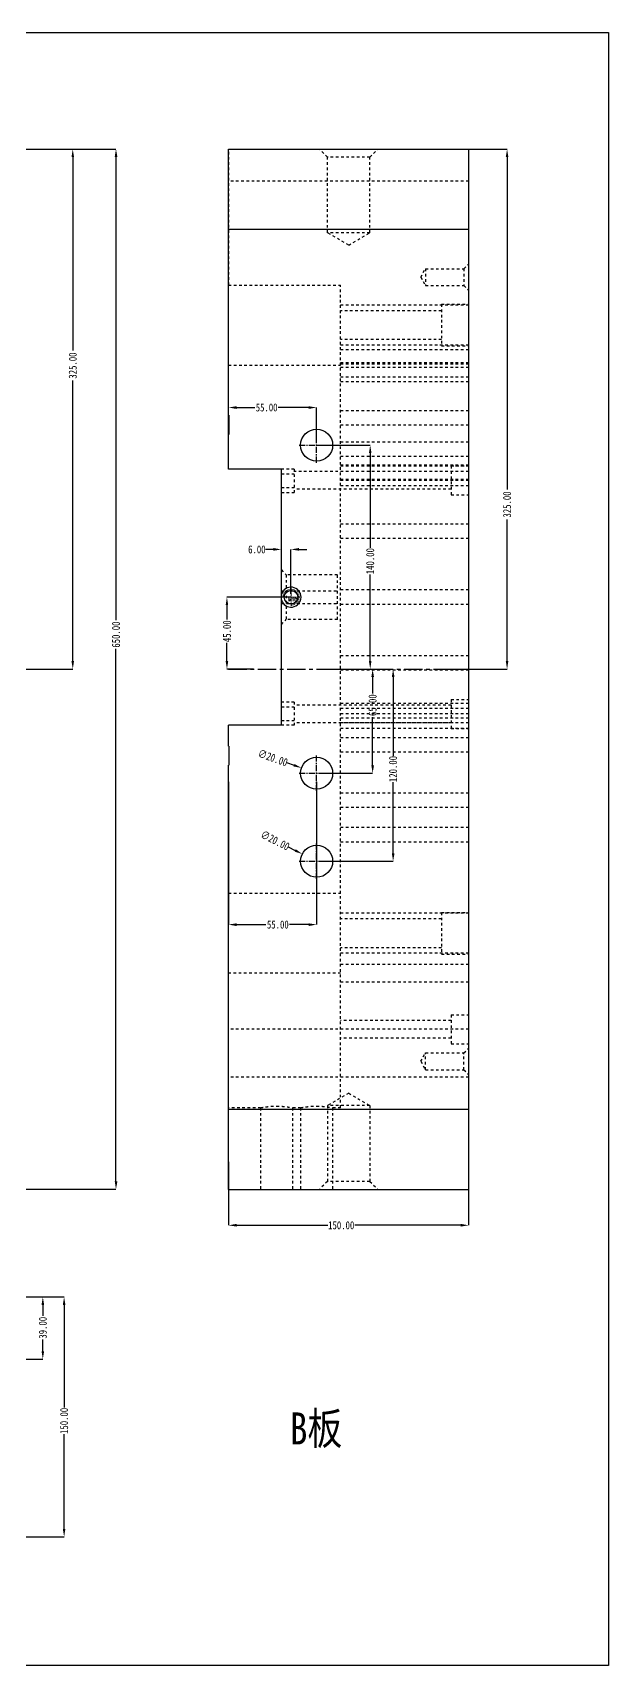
# Model space of a CAD drawing. Header units: millimetres. Extents: x -2414 to 10498, y -2238 to 649.
# Drawn here: x 6855 to 7215, y -1619 to -599 of the extents above; entities that cross this region are included whole.
import ezdxf

# ---------------------------------------------------------------- set-up
doc = ezdxf.new("R2010")
doc.units = ezdxf.units.MM
doc.header["$LTSCALE"] = 16.335
doc.header["$PDMODE"] = 3
doc.header["$PDSIZE"] = 0.3125
doc.linetypes.add('CENTER', pattern=[0.6, 0.375, -0.075, 0.075, -0.075])
doc.linetypes.add('HIDDEN', pattern=[0.2, 0.1, -0.1])
doc.layers.get('0').update_dxf_attribs({"linetype": 'CONTINUOUS'})
doc.layers.get('Defpoints').update_dxf_attribs({"linetype": 'CONTINUOUS'})
doc.layers.add('DEFAULT_2', color=8, linetype='HIDDEN')
doc.layers.add('screw', color=33, linetype='CONTINUOUS', lineweight=13)
doc.styles.get("Standard").update_dxf_attribs({"font": 'txt', "width": 0.8})
doc.styles.add('TXT', font='txt.shx', dxfattribs={"bigfont": 'gbcbig.shx'})
doc.dimstyles.new('01', dxfattribs={"dimtxt": 5, "dimasz": 5, "dimexe": 0, "dimexo": 0, "dimgap": 0, "dimtad": 0, "dimzin": 0, "dimdsep": 46, "dimtxsty": 'Standard', "dimcen": 0, "dimclrd": 4, "dimclre": 4, "dimclrt": 6, "dimazin": 0, "dimtfac": 1, "dimtofl": 0, "dimtmove": 0, "dimatfit": 3, "dimfxl": 0, "dimtolj": 1, "dimtzin": 0, "dimarcsym": 0})

# ---------------------------------------------------------------- blocks, each defined once
blk = doc.blocks.new('screw_m10_g')
at = {"layer": 'screw', "color": 1, "linetype": 'CENTER', "ltscale": 0.310989}
for p, q in [((-5.5, 0), (5.5, 0)), ((0, -5.5), (0, 5.5))]:
    blk.add_line(p, q, dxfattribs=at)
at = {"layer": 'screw', "color": 33, "linetype": 'HIDDEN', "ltscale": 0.310989}
blk.add_circle((0, 0), 4.25, dxfattribs=at)
at = {"layer": 'screw', "color": 92, "linetype": 'HIDDEN', "ltscale": 0.310989}
blk.add_arc((0, 0), 5, 270, 180, dxfattribs=at)
at = {"layer": 'screw', "color": 6, "style": 'TXT'}
blk.add_text('M10', height=2, dxfattribs=at).set_placement((-1.7, -2.5))
blk = doc.blocks.new('*D540')
at = {"color": 4, "linetype": 'ByBlock', "lineweight": -2, "transparency": 16777216}
for p, q in [((7016.3, -951.6), (6976.3, -951.6)), ((6976.3, -956.6), (6976.3, -965.6)), ((6976.3, -991.6), (6976.3, -980.2)), ((6992.8, -996.6), (6976.3, -996.6))]:
    blk.add_line(p, q, dxfattribs=at)
at = {"color": 4, "linetype": 'ByBlock', "transparency": 16777216}
for points in [[(6975.5, -956.6), (6977.1, -956.6), (6976.3, -951.6)], [(6975.5, -991.6), (6977.1, -991.6), (6976.3, -996.6)]]:
    blk.add_solid(points, dxfattribs=at)
at = {"layer": 'Defpoints', "color": 0, "linetype": 'ByBlock', "transparency": 16777216}
for p in [(7016.3, -951.6), (6976.3, -996.6), (6992.8, -996.6)]:
    blk.add_point(p, dxfattribs=at)
at = {"color": 6, "linetype": 'ByBlock', "transparency": 16777216, "insert": (6976.3, -972.9), "char_height": 5, "attachment_point": 5, "rotation": 90}
blk.add_mtext('\\A1;45.00', dxfattribs=at)
blk = doc.blocks.new('*D541')
at = {"color": 4, "linetype": 'ByBlock', "lineweight": -2, "transparency": 16777216}
for p, q in [((7005.3, -921.8), (7000.3, -921.8)), ((7010.3, -924.6), (7010.3, -921.8)), ((7016.3, -949.5), (7016.3, -921.8)), ((7021.3, -921.8), (7026.3, -921.8))]:
    blk.add_line(p, q, dxfattribs=at)
at = {"color": 4, "linetype": 'ByBlock', "transparency": 16777216}
for points in [[(7005.3, -920.9), (7005.3, -922.6), (7010.3, -921.8)], [(7021.3, -920.9), (7021.3, -922.6), (7016.3, -921.8)]]:
    blk.add_solid(points, dxfattribs=at)
at = {"layer": 'Defpoints', "color": 0, "linetype": 'ByBlock', "transparency": 16777216}
for p in [(7010.3, -921.8), (7010.3, -924.6), (7016.3, -949.5)]:
    blk.add_point(p, dxfattribs=at)
at = {"color": 6, "linetype": 'ByBlock', "transparency": 16777216, "insert": (6995, -921.8), "char_height": 5, "attachment_point": 5}
blk.add_mtext('\\A1;6.00', dxfattribs=at)
blk = doc.blocks.new('*D542')
at = {"color": 4, "linetype": 'ByBlock', "lineweight": -2, "transparency": 16777216}
for p, q in [((7103.6, -671.6), (7151.3, -671.6)), ((7151.3, -676.6), (7151.3, -884.3)), ((7151.3, -991.6), (7151.3, -903)), ((7114.6, -996.6), (7151.3, -996.6))]:
    blk.add_line(p, q, dxfattribs=at)
at = {"color": 4, "linetype": 'ByBlock', "transparency": 16777216}
for points in [[(7150.5, -676.6), (7152.1, -676.6), (7151.3, -671.6)], [(7150.5, -991.6), (7152.1, -991.6), (7151.3, -996.6)]]:
    blk.add_solid(points, dxfattribs=at)
at = {"layer": 'Defpoints', "color": 0, "linetype": 'ByBlock', "transparency": 16777216}
for p in [(7103.6, -671.6), (7114.6, -996.6), (7151.3, -996.6)]:
    blk.add_point(p, dxfattribs=at)
at = {"color": 6, "linetype": 'ByBlock', "transparency": 16777216, "insert": (7151.3, -893.7), "char_height": 5, "attachment_point": 5, "rotation": 90}
blk.add_mtext('\\A1;325.00', dxfattribs=at)
blk = doc.blocks.new('*D543')
at = {"color": 4, "linetype": 'ByBlock', "lineweight": -2, "transparency": 16777216}
for p, q in [((7032.3, -856.6), (7065.8, -856.6)), ((7065.8, -861.6), (7065.8, -920.7)), ((7065.8, -991.6), (7065.8, -937.4)), ((7035.7, -996.6), (7065.8, -996.6))]:
    blk.add_line(p, q, dxfattribs=at)
at = {"color": 4, "linetype": 'ByBlock', "transparency": 16777216}
for points in [[(7065, -861.6), (7066.6, -861.6), (7065.8, -856.6)], [(7065, -991.6), (7066.6, -991.6), (7065.8, -996.6)]]:
    blk.add_solid(points, dxfattribs=at)
at = {"layer": 'Defpoints', "color": 0, "linetype": 'ByBlock', "transparency": 16777216}
for p in [(7032.3, -856.6), (7035.7, -996.6), (7065.8, -996.6)]:
    blk.add_point(p, dxfattribs=at)
at = {"color": 6, "linetype": 'ByBlock', "transparency": 16777216, "insert": (7065.8, -929.1), "char_height": 5, "attachment_point": 5, "rotation": 90}
blk.add_mtext('\\A1;140.00', dxfattribs=at)
blk = doc.blocks.new('*D544')
at = {"color": 4, "linetype": 'ByBlock', "lineweight": -2, "transparency": 16777216}
for p, q in [((6977.3, -852.4), (6977.3, -833.1)), ((6982.3, -833.1), (6993.7, -833.1)), ((7027.3, -833.1), (7008.4, -833.1)), ((7032.3, -852.4), (7032.3, -833.1))]:
    blk.add_line(p, q, dxfattribs=at)
at = {"color": 4, "linetype": 'ByBlock', "transparency": 16777216}
for points in [[(6982.3, -832.3), (6982.3, -834), (6977.3, -833.1)], [(7027.3, -832.3), (7027.3, -834), (7032.3, -833.1)]]:
    blk.add_solid(points, dxfattribs=at)
at = {"layer": 'Defpoints', "color": 0, "linetype": 'ByBlock', "transparency": 16777216}
for p in [(6977.3, -833.1), (6977.3, -852.4), (7032.3, -852.4)]:
    blk.add_point(p, dxfattribs=at)
at = {"color": 6, "linetype": 'ByBlock', "transparency": 16777216, "insert": (7001.1, -833.1), "char_height": 5, "attachment_point": 5}
blk.add_mtext('\\A1;55.00', dxfattribs=at)
blk = doc.blocks.new('*D545')
at = {"color": 4, "linetype": 'ByBlock', "lineweight": -2, "transparency": 16777216}
for p, q in [((6977.3, -1066.9), (6977.3, -1156.2)), ((7032.3, -1066.9), (7032.3, -1156.2)), ((6982.3, -1156.2), (7000.7, -1156.2)), ((7027.3, -1156.2), (7015.4, -1156.2))]:
    blk.add_line(p, q, dxfattribs=at)
at = {"color": 4, "linetype": 'ByBlock', "transparency": 16777216}
for points in [[(6982.3, -1155.4), (6982.3, -1157.1), (6977.3, -1156.2)], [(7027.3, -1155.4), (7027.3, -1157.1), (7032.3, -1156.2)]]:
    blk.add_solid(points, dxfattribs=at)
at = {"layer": 'Defpoints', "color": 0, "linetype": 'ByBlock', "transparency": 16777216}
for p in [(6977.3, -1066.9), (7032.3, -1066.9), (6977.3, -1156.2)]:
    blk.add_point(p, dxfattribs=at)
at = {"color": 6, "linetype": 'ByBlock', "transparency": 16777216, "insert": (7008.1, -1156.2), "char_height": 5, "attachment_point": 5}
blk.add_mtext('\\A1;55.00', dxfattribs=at)
blk = doc.blocks.new('*D546')
at = {"color": 4, "linetype": 'ByBlock', "lineweight": -2, "transparency": 16777216}
for p, q in [((7036.8, -996.6), (7067.3, -996.6)), ((7067.3, -1001.6), (7067.3, -1011.8)), ((7067.3, -1056.6), (7067.3, -1026.5)), ((7036.8, -1061.6), (7067.3, -1061.6))]:
    blk.add_line(p, q, dxfattribs=at)
at = {"color": 4, "linetype": 'ByBlock', "transparency": 16777216}
for points in [[(7066.5, -1001.6), (7068.2, -1001.6), (7067.3, -996.6)], [(7066.5, -1056.6), (7068.2, -1056.6), (7067.3, -1061.6)]]:
    blk.add_solid(points, dxfattribs=at)
at = {"layer": 'Defpoints', "color": 0, "linetype": 'ByBlock', "transparency": 16777216}
for p in [(7036.8, -996.6), (7067.3, -996.6), (7036.8, -1061.6)]:
    blk.add_point(p, dxfattribs=at)
at = {"color": 6, "linetype": 'ByBlock', "transparency": 16777216, "insert": (7067.3, -1019.1), "char_height": 5, "attachment_point": 5, "rotation": 90}
blk.add_mtext('\\A1;65.00', dxfattribs=at)
blk = doc.blocks.new('*D547')
at = {"color": 4, "linetype": 'ByBlock', "lineweight": -2, "transparency": 16777216}
for p, q in [((7036.8, -996.6), (7080.1, -996.6)), ((7080.1, -1001.6), (7080.1, -1050.7)), ((7080.1, -1111.6), (7080.1, -1067.3)), ((7036.8, -1116.6), (7080.1, -1116.6))]:
    blk.add_line(p, q, dxfattribs=at)
at = {"color": 4, "linetype": 'ByBlock', "transparency": 16777216}
for points in [[(7079.3, -1001.6), (7081, -1001.6), (7080.1, -996.6)], [(7079.3, -1111.6), (7081, -1111.6), (7080.1, -1116.6)]]:
    blk.add_solid(points, dxfattribs=at)
at = {"layer": 'Defpoints', "color": 0, "linetype": 'ByBlock', "transparency": 16777216}
for p in [(7036.8, -996.6), (7036.8, -1116.6), (7080.1, -1116.6)]:
    blk.add_point(p, dxfattribs=at)
at = {"color": 6, "linetype": 'ByBlock', "transparency": 16777216, "insert": (7080.1, -1059), "char_height": 5, "attachment_point": 5, "rotation": 90}
blk.add_mtext('\\A1;120.00', dxfattribs=at)
blk = doc.blocks.new('*D548')
at = {"color": 4, "linetype": 'ByBlock', "lineweight": -2, "transparency": 16777216}
blk.add_line((7013.5, -1055), (7018.2, -1056.6), dxfattribs=at)
at = {"color": 4, "linetype": 'ByBlock', "transparency": 16777216}
blk.add_solid([(7018.5, -1055.9), (7017.9, -1057.4), (7022.9, -1058.3)], dxfattribs=at)
at = {"layer": 'Defpoints', "color": 0, "linetype": 'ByBlock', "transparency": 16777216}
for p in [(7022.9, -1058.3), (7041.8, -1065)]:
    blk.add_point(p, dxfattribs=at)
at = {"color": 6, "linetype": 'ByBlock', "transparency": 16777216, "insert": (7005, -1052), "char_height": 5, "attachment_point": 5, "rotation": 340.6007}
blk.add_mtext('\\A1;∅20.00', dxfattribs=at)
blk = doc.blocks.new('*D549')
at = {"color": 4, "linetype": 'ByBlock', "lineweight": -2, "transparency": 16777216}
blk.add_line((7014.5, -1107.6), (7018.9, -1109.9), dxfattribs=at)
at = {"color": 4, "linetype": 'ByBlock', "transparency": 16777216}
blk.add_solid([(7019.3, -1109.1), (7018.6, -1110.6), (7023.4, -1112.1)], dxfattribs=at)
at = {"layer": 'Defpoints', "color": 0, "linetype": 'ByBlock', "transparency": 16777216}
for p in [(7023.4, -1112.1), (7041.3, -1121.1)]:
    blk.add_point(p, dxfattribs=at)
at = {"color": 6, "linetype": 'ByBlock', "transparency": 16777216, "insert": (7006.4, -1103.6), "char_height": 5, "attachment_point": 5, "rotation": 333.2994}
blk.add_mtext('\\A1;∅20.00', dxfattribs=at)
blk = doc.blocks.new('*D550')
at = {"color": 4, "linetype": 'ByBlock', "lineweight": -2, "transparency": 16777216}
for p, q in [((6977.3, -1304.4), (6977.3, -1344.1)), ((7127.3, -1304.4), (7127.3, -1344.1)), ((6982.3, -1344.1), (7039.4, -1344.1)), ((7122.3, -1344.1), (7056.1, -1344.1))]:
    blk.add_line(p, q, dxfattribs=at)
at = {"color": 4, "linetype": 'ByBlock', "transparency": 16777216}
for points in [[(6982.3, -1343.2), (6982.3, -1344.9), (6977.3, -1344.1)], [(7122.3, -1343.2), (7122.3, -1344.9), (7127.3, -1344.1)]]:
    blk.add_solid(points, dxfattribs=at)
at = {"layer": 'Defpoints', "color": 0, "linetype": 'ByBlock', "transparency": 16777216}
for p in [(6977.3, -1304.4), (7127.3, -1304.4), (6977.3, -1344.1)]:
    blk.add_point(p, dxfattribs=at)
at = {"color": 6, "linetype": 'ByBlock', "transparency": 16777216, "insert": (7047.7, -1344.1), "char_height": 5, "attachment_point": 5}
blk.add_mtext('\\A1;150.00', dxfattribs=at)
blk = doc.blocks.new('*D553')
at = {"color": 4, "linetype": 'ByBlock', "lineweight": -2, "transparency": 16777216}
for p, q in [((6799.6, -671.6), (6907, -671.6)), ((6907, -676.6), (6907, -966)), ((6907, -1316.6), (6907, -984)), ((6799.6, -1321.6), (6907, -1321.6))]:
    blk.add_line(p, q, dxfattribs=at)
at = {"color": 4, "linetype": 'ByBlock', "transparency": 16777216}
for points in [[(6906.2, -676.6), (6907.9, -676.6), (6907, -671.6)], [(6906.2, -1316.6), (6907.9, -1316.6), (6907, -1321.6)]]:
    blk.add_solid(points, dxfattribs=at)
at = {"layer": 'Defpoints', "color": 0, "linetype": 'ByBlock', "transparency": 16777216}
for p in [(6799.6, -671.6), (6799.6, -1321.6), (6907, -1321.6)]:
    blk.add_point(p, dxfattribs=at)
at = {"color": 6, "linetype": 'ByBlock', "transparency": 16777216, "insert": (6907, -975), "char_height": 5, "attachment_point": 5, "rotation": 90}
blk.add_mtext('\\A1;650.00', dxfattribs=at)
blk = doc.blocks.new('*D554')
at = {"color": 4, "linetype": 'ByBlock', "lineweight": -2, "transparency": 16777216}
for p, q in [((6799.6, -671.6), (6880, -671.6)), ((6880, -676.6), (6880, -797.5)), ((6880, -991.6), (6880, -816.2)), ((6827.4, -996.6), (6880, -996.6))]:
    blk.add_line(p, q, dxfattribs=at)
at = {"color": 4, "linetype": 'ByBlock', "transparency": 16777216}
for points in [[(6879.2, -676.6), (6880.8, -676.6), (6880, -671.6)], [(6879.2, -991.6), (6880.8, -991.6), (6880, -996.6)]]:
    blk.add_solid(points, dxfattribs=at)
at = {"layer": 'Defpoints', "color": 0, "linetype": 'ByBlock', "transparency": 16777216}
for p in [(6799.6, -671.6), (6880, -671.6), (6827.4, -996.6)]:
    blk.add_point(p, dxfattribs=at)
at = {"color": 6, "linetype": 'ByBlock', "transparency": 16777216, "insert": (6880, -806.9), "char_height": 5, "attachment_point": 5, "rotation": 90}
blk.add_mtext('\\A1;325.00', dxfattribs=at)
blk = doc.blocks.new('*D559')
at = {"color": 4, "linetype": 'ByBlock', "lineweight": -2, "transparency": 16777216}
for p, q in [((6843.9, -1388.8), (6874.6, -1388.8)), ((6874.6, -1393.8), (6874.6, -1458)), ((6874.6, -1533.8), (6874.6, -1474.6)), ((6849.6, -1538.8), (6874.6, -1538.8))]:
    blk.add_line(p, q, dxfattribs=at)
at = {"color": 4, "linetype": 'ByBlock', "transparency": 16777216}
for points in [[(6873.8, -1393.8), (6875.4, -1393.8), (6874.6, -1388.8)], [(6873.8, -1533.8), (6875.4, -1533.8), (6874.6, -1538.8)]]:
    blk.add_solid(points, dxfattribs=at)
at = {"layer": 'Defpoints', "color": 0, "linetype": 'ByBlock', "transparency": 16777216}
for p in [(6843.9, -1388.8), (6849.6, -1538.8), (6874.6, -1538.8)]:
    blk.add_point(p, dxfattribs=at)
at = {"color": 6, "linetype": 'ByBlock', "transparency": 16777216, "insert": (6874.6, -1466.3), "char_height": 5, "attachment_point": 5, "rotation": 90}
blk.add_mtext('\\A1;150.00', dxfattribs=at)
blk = doc.blocks.new('*D560')
at = {"color": 4, "linetype": 'ByBlock', "lineweight": -2, "transparency": 16777216}
for p, q in [((6855.5, -1388.8), (6861.3, -1388.8)), ((6861.3, -1393.8), (6861.3, -1400.7)), ((6861.3, -1422.8), (6861.3, -1415.4)), ((6845.3, -1427.8), (6861.3, -1427.8))]:
    blk.add_line(p, q, dxfattribs=at)
at = {"color": 4, "linetype": 'ByBlock', "transparency": 16777216}
for points in [[(6860.5, -1393.8), (6862.1, -1393.8), (6861.3, -1388.8)], [(6860.5, -1422.8), (6862.1, -1422.8), (6861.3, -1427.8)]]:
    blk.add_solid(points, dxfattribs=at)
at = {"layer": 'Defpoints', "color": 0, "linetype": 'ByBlock', "transparency": 16777216}
for p in [(6855.5, -1388.8), (6861.3, -1388.8), (6845.3, -1427.8)]:
    blk.add_point(p, dxfattribs=at)
at = {"color": 6, "linetype": 'ByBlock', "transparency": 16777216, "insert": (6861.3, -1408.1), "char_height": 5, "attachment_point": 5, "rotation": 90}
blk.add_mtext('\\A1;39.00', dxfattribs=at)

msp = doc.modelspace()

# ---------------------------------------------------------------- linework, layer by layer
at = {"color": 7, "linetype": 'Continuous'}
for p, q in [((6977.346, -837.942), (6977.346, -671.63)), ((6977.346, -671.63), (7127.346, -671.63)), ((7127.346, -1321.63), (7127.346, -671.63)), ((6977.346, -721.63), (7127.346, -721.63)), ((6977.346, -837.942), (6977.446, -837.942)), ((6977.446, -837.942), (6977.446, -849.942)), ((6977.346, -871.63), (6977.346, -849.942)), ((6977.346, -849.942), (6977.446, -849.942)), ((7010.346, -871.63), (6977.346, -871.63)), ((7010.346, -1031.63), (7010.346, -871.63)), ((6977.346, -1044.664), (6977.346, -1031.63)), ((7010.346, -1031.63), (6977.346, -1031.63)), ((6977.346, -1044.664), (6977.446, -1044.664)), ((6977.446, -1044.664), (6977.446, -1056.664)), ((6977.346, -1321.63), (6977.346, -1056.664)), ((6977.346, -1056.664), (6977.446, -1056.664)), ((6977.346, -1271.63), (7127.346, -1271.63)), ((6977.346, -1321.63), (7127.346, -1321.63))]:
    msp.add_line(p, q, dxfattribs=at)
at = {"color": 1, "linetype": 'CENTER', "ltscale": 0.621977}
for p, q in [((7032.346, -867.63), (7032.346, -845.63)), ((7021.346, -856.63), (7043.346, -856.63)), ((7032.346, -1072.63), (7032.346, -1050.63)), ((7021.346, -1061.63), (7043.346, -1061.63)), ((7032.346, -1127.63), (7032.346, -1105.63)), ((7021.346, -1116.63), (7043.346, -1116.63))]:
    msp.add_line(p, q, dxfattribs=at)
at = {"color": 1, "linetype": 'CENTER', "ltscale": 1.865932}
msp.add_line((6977.346, -996.63), (7127.346, -996.63), dxfattribs=at)
at = {"linetype": 'ByBlock'}
msp.add_lwpolyline([(6142.441, -598.891), (7214.553, -598.891), (7214.553, -1619.049), (6142.441, -1619.049)], close=True, dxfattribs=at)
at = {"color": 7, "linetype": 'Continuous'}
for centre, radius in [((7032.346, -856.63), 10), ((7016.346, -951.63), 4.25), ((7032.346, -1061.63), 10), ((7032.346, -1116.63), 10)]:
    msp.add_circle(centre, radius, dxfattribs=at)
msp.add_arc((7016.346, -951.63), 6.25, 196.27316, 163.732794, dxfattribs=at)
at = {"layer": 'DEFAULT_2', "color": 8, "linetype": 'HIDDEN'}
for p, q in [((6977.446, -756.63), (6977.446, -671.63)), ((7039.096, -676.63), (7034.096, -671.63)), ((7065.596, -676.63), (7070.596, -671.63)), ((7039.096, -723.98), (7039.096, -676.63)), ((7065.596, -676.63), (7039.096, -676.63)), ((7065.596, -723.98), (7065.596, -676.63)), ((7127.346, -691.63), (6977.346, -691.63)), ((7052.346, -731.63), (7039.096, -723.98)), ((7065.596, -723.98), (7039.096, -723.98)), ((7052.346, -731.63), (7065.596, -723.98)), ((7124.346, -746.38), (7127.346, -743.38)), ((7097.346, -751.63), (7100.377, -746.38)), ((7097.346, -751.63), (7100.377, -756.88)), ((7100.377, -746.38), (7100.377, -756.88)), ((7100.377, -746.38), (7124.346, -746.38)), ((7124.346, -746.38), (7124.346, -756.88)), ((6977.346, -756.63), (7047.346, -756.63)), ((7047.346, -1270.66), (7047.346, -756.63)), ((7100.377, -756.88), (7124.346, -756.88)), ((7124.346, -756.88), (7127.346, -759.88)), ((7127.346, -769.13), (7047.346, -769.13)), ((7110.346, -772.63), (7047.346, -772.63)), ((7110.346, -768.63), (7110.346, -794.63)), ((7110.346, -768.63), (7127.346, -768.63)), ((7110.346, -790.63), (7047.346, -790.63)), ((7127.346, -794.13), (7047.346, -794.13)), ((7110.346, -794.63), (7127.346, -794.63)), ((7127.346, -797.13), (7047.346, -797.13)), ((7127.346, -805.13), (7047.346, -805.13)), ((6977.346, -806.63), (7047.346, -806.63)), ((7127.346, -806.13), (7047.346, -806.13)), ((7127.346, -808.13), (7047.346, -808.13)), ((7127.346, -814.13), (7047.346, -814.13)), ((7127.346, -817.13), (7047.346, -817.13)), ((7127.346, -835.13), (7047.346, -835.13)), ((7127.346, -844.13), (7047.346, -844.13)), ((7127.346, -854.825), (7047.346, -854.825)), ((7127.346, -863.825), (7047.346, -863.825)), ((7018.346, -871.63), (7010.346, -871.63)), ((7010.346, -874.63), (7018.346, -874.63)), ((7018.346, -871.63), (7018.346, -886.13)), ((7127.346, -873.118), (7018.346, -873.13)), ((7127.346, -869.13), (7047.346, -869.13)), ((7127.346, -869.668), (7047.346, -869.668)), ((7116.346, -869.63), (7127.346, -869.63)), ((7116.346, -869.633), (7116.346, -887.626)), ((7010.346, -883.13), (7018.346, -883.13)), ((7010.346, -886.13), (7018.346, -886.13)), ((7116.346, -884.13), (7018.346, -884.13)), ((7127.346, -878.13), (7047.346, -878.13)), ((7127.346, -878.668), (7047.346, -878.668)), ((7127.346, -882.118), (7047.346, -882.118)), ((7116.346, -887.63), (7127.346, -887.63)), ((7127.346, -906.043), (7047.346, -906.043)), ((7127.346, -915.043), (7047.346, -915.043)), ((7010.346, -934.63), (7013.346, -937.63)), ((7013.346, -937.63), (7013.346, -965.63)), ((7045.346, -937.63), (7013.346, -937.63)), ((7045.346, -965.63), (7045.346, -937.63)), ((7010.346, -947.63), (7045.346, -947.63)), ((7127.346, -947.13), (7047.346, -947.13)), ((7010.346, -955.63), (7045.346, -955.63)), ((7127.346, -956.13), (7047.346, -956.13)), ((7010.346, -968.63), (7013.346, -965.63)), ((7045.346, -965.63), (7013.346, -965.63)), ((7127.346, -988.201), (7047.346, -988.201)), ((7127.346, -997.201), (7047.346, -997.201)), ((7018.346, -1017.13), (7010.346, -1017.13)), ((7010.346, -1020.13), (7018.346, -1020.13)), ((7018.346, -1017.13), (7018.346, -1031.63)), ((7116.346, -1019.13), (7018.346, -1019.13)), ((7127.346, -1018.13), (7047.346, -1018.13)), ((7116.346, -1015.63), (7127.346, -1015.63)), ((7116.346, -1015.633), (7116.346, -1033.626)), ((7010.346, -1028.63), (7018.346, -1028.63)), ((7116.346, -1030.13), (7018.346, -1030.13)), ((7127.346, -1021.095), (7047.346, -1021.095)), ((7127.346, -1024.591), (7047.346, -1024.591)), ((7127.346, -1027.13), (7047.346, -1027.13)), ((7127.346, -1030.095), (7047.346, -1030.095)), ((7018.346, -1031.63), (7010.346, -1031.63)), ((7127.346, -1033.591), (7047.346, -1033.591)), ((7127.346, -1039.43), (7047.346, -1039.43)), ((7116.346, -1033.63), (7127.346, -1033.63)), ((7127.346, -1048.43), (7047.346, -1048.43)), ((7127.346, -1074.13), (7047.346, -1074.13)), ((7127.346, -1083.13), (7047.346, -1083.13)), ((7127.346, -1095.63), (7047.346, -1095.63)), ((7127.346, -1104.63), (7047.346, -1104.63)), ((6977.346, -1136.63), (7047.346, -1136.63)), ((7127.346, -1149.13), (7047.346, -1149.13)), ((7110.346, -1152.63), (7047.346, -1152.63)), ((7110.346, -1148.63), (7127.346, -1148.63)), ((7110.346, -1148.63), (7110.346, -1174.63)), ((7110.346, -1170.63), (7047.346, -1170.63)), ((7127.346, -1174.13), (7047.346, -1174.13)), ((7127.346, -1181.13), (7047.346, -1181.13)), ((7110.346, -1174.63), (7127.346, -1174.63)), ((7047.346, -1186.63), (6977.346, -1186.63)), ((7127.346, -1192.13), (7047.346, -1192.13)), ((7116.346, -1212.63), (7127.346, -1212.63)), ((7116.346, -1212.633), (7116.346, -1230.626)), ((7127.346, -1221.63), (6977.346, -1221.63)), ((7116.346, -1216.13), (7047.346, -1216.13)), ((7116.346, -1227.13), (7047.346, -1227.13)), ((7116.346, -1230.63), (7127.346, -1230.63)), ((7124.346, -1236.38), (7127.346, -1233.38)), ((7097.346, -1241.63), (7100.377, -1236.38)), ((7097.346, -1241.63), (7100.377, -1246.88)), ((7100.377, -1236.38), (7124.346, -1236.38)), ((7100.377, -1246.88), (7100.377, -1236.38)), ((7124.346, -1246.88), (7124.346, -1236.38)), ((7127.346, -1251.63), (6977.346, -1251.63)), ((7100.377, -1246.88), (7124.346, -1246.88)), ((7124.346, -1246.88), (7127.346, -1249.88)), ((7052.346, -1261.63), (7039.096, -1269.279)), ((7052.346, -1261.63), (7065.596, -1269.279)), ((6997.346, -1270.66), (6977.346, -1270.66)), ((6997.346, -1270.66), (6997.346, -1321.63)), ((7022.346, -1270.66), (7017.346, -1270.66)), ((7017.346, -1270.66), (7017.346, -1321.63)), ((7022.346, -1270.66), (7022.346, -1321.63)), ((7065.596, -1269.279), (7039.096, -1269.279)), ((7039.096, -1269.279), (7039.096, -1316.63)), ((7047.346, -1270.66), (7042.346, -1270.66)), ((7042.346, -1270.66), (7042.346, -1321.63)), ((7065.596, -1269.279), (7065.596, -1316.63)), ((7039.096, -1316.63), (7034.096, -1321.63)), ((7065.596, -1316.63), (7039.096, -1316.63)), ((7065.596, -1316.63), (7070.596, -1321.63))]:
    msp.add_line(p, q, dxfattribs=at)
for points, knots in [([(6997.346, -1270.66), (6997.091, -1270.708), (6998.446, -1270.441), (6999.025, -1270.344), (7000.404, -1270.12), (7001.841, -1269.936), (7003.565, -1269.766), (7005.414, -1269.656), (7006.694, -1269.629), (7007.346, -1269.629)], [0, 0, 0, 0, 0.07731671, 0.17057199, 0.29537163, 0.44669873, 0.61893865, 0.80592467, 1, 1, 1, 1]), ([(7007.346, -1269.629), (7007.997, -1269.629), (7009.276, -1269.656), (7011.131, -1269.767), (7012.594, -1269.909), (7013.672, -1270.042), (7014.394, -1270.142), (7015.05, -1270.242), (7015.632, -1270.338), (7016.134, -1270.426), (7016.552, -1270.503), (7016.847, -1270.56), (7017.036, -1270.597), (7017.145, -1270.62), (7017.227, -1270.634), (7017.293, -1270.652), (7017.318, -1270.648), (7017.346, -1270.664), (7017.346, -1270.66)], [0, 0, 0, 0, 0.19407384, 0.38105955, 0.55330146, 0.63194623, 0.70463449, 0.77069103, 0.8294357, 0.88026608, 0.92268568, 0.9562018, 0.96948233, 0.98040322, 0.98893997, 0.99506806, 0.99876293, 1, 1, 1, 1]), ([(7022.346, -1270.66), (7022.091, -1270.708), (7023.446, -1270.441), (7024.025, -1270.344), (7025.404, -1270.12), (7026.841, -1269.936), (7028.565, -1269.766), (7030.414, -1269.656), (7031.694, -1269.629), (7032.346, -1269.629)], [0, 0, 0, 0, 0.07731671, 0.17057199, 0.29537163, 0.44669873, 0.61893865, 0.80592467, 1, 1, 1, 1]), ([(7032.346, -1269.629), (7032.997, -1269.629), (7034.276, -1269.656), (7036.131, -1269.767), (7037.594, -1269.909), (7038.672, -1270.042), (7039.394, -1270.142), (7040.05, -1270.242), (7040.632, -1270.338), (7041.134, -1270.426), (7041.552, -1270.503), (7041.847, -1270.56), (7042.036, -1270.597), (7042.145, -1270.62), (7042.227, -1270.634), (7042.293, -1270.652), (7042.318, -1270.648), (7042.346, -1270.664), (7042.346, -1270.66)], [0, 0, 0, 0, 0.19407384, 0.38105955, 0.55330146, 0.63194623, 0.70463449, 0.77069103, 0.8294357, 0.88026608, 0.92268568, 0.9562018, 0.96948233, 0.98040322, 0.98893997, 0.99506806, 0.99876293, 1, 1, 1, 1])]:
    msp.add_open_spline(points, degree=3, knots=knots, dxfattribs=at)

# ---------------------------------------------------------------- block references
at = {"layer": 'screw', "linetype": 'ByBlock'}
msp.add_blockref('screw_m10_g', (7016.346, -951.63), dxfattribs=at)

# ---------------------------------------------------------------- texts
at = {"insert": (7015.683, -1461.031), "char_height": 20, "width": 109.39173, "attachment_point": 1}
msp.add_mtext('{\\fSimSun|b0|i0|c134|p2;B板}', dxfattribs=at)

# ---------------------------------------------------------------- dimensions: what is measured, and where the dimension line sits
at = {"linetype": 'ByBlock'}
for base, p1, p2, picture, middle in [((6907.038, -1321.63), (6799.554, -671.63), (6799.554, -1321.63), '*D553', (6907.038, -975.018)), ((6880.011, -671.63), (6827.436, -996.63), (6799.554, -671.63), '*D554', (6880.011, -806.878)), ((7151.316, -996.63), (7103.618, -671.63), (7114.603, -996.63), '*D542', (7151.316, -893.657)), ((7065.804, -996.63), (7032.346, -856.63), (7035.661, -996.63), '*D543', (7065.804, -929.064)), ((6976.296, -996.63), (7016.346, -951.63), (6992.823, -996.63), '*D540', (6976.296, -972.912)), ((7067.346, -996.63), (7036.763, -1061.63), (7036.763, -996.63), '*D546', (7067.346, -1019.13)), ((7080.138, -1116.63), (7036.763, -996.63), (7036.763, -1116.63), '*D547', (7080.138, -1058.996)), ((6874.613, -1538.801), (6843.945, -1388.801), (6849.554, -1538.801), '*D559', (6874.613, -1466.3)), ((6861.298, -1388.801), (6845.326, -1427.801), (6855.479, -1388.801), '*D560', (6861.298, -1408.065))]:
    dim = msp.add_linear_dim(base=base, p1=p1, p2=p2, angle=90, dimstyle='01', dxfattribs=at)
    dim.commit()
    dim.dimension.update_dxf_attribs({"geometry": picture, "text_midpoint": middle, "dimtype": 160})
for base, p1, p2, picture, middle in [((6977.346, -833.145), (7032.346, -852.375), (6977.346, -852.375), '*D544', (7001.069, -833.145)), ((7010.346, -921.754), (7016.346, -949.519), (7010.346, -924.617), '*D541', (6995.012, -921.754)), ((6977.346, -1156.225), (7032.346, -1066.917), (6977.346, -1066.917), '*D545', (7008.053, -1156.225)), ((6977.346, -1344.052), (7127.346, -1304.426), (6977.346, -1304.426), '*D550', (7047.736, -1344.052))]:
    dim = msp.add_linear_dim(base=base, p1=p1, p2=p2, dimstyle='01', dxfattribs=at)
    dim.commit()
    dim.dimension.update_dxf_attribs({"geometry": picture, "text_midpoint": middle, "dimtype": 160})
for p1, p2, picture, middle in [((7041.778, -1064.951), (7022.913, -1058.308), '*D548', (7004.992, -1051.997)), ((7041.279, -1121.123), (7023.412, -1112.136), '*D549', (7006.438, -1103.599))]:
    dim = msp.add_diameter_dim_2p(p1=p1, p2=p2, dimstyle='01', dxfattribs=at)
    dim.commit()
    dim.dimension.update_dxf_attribs({"geometry": picture, "text_midpoint": middle})

doc.saveas('drawing.dxf')
